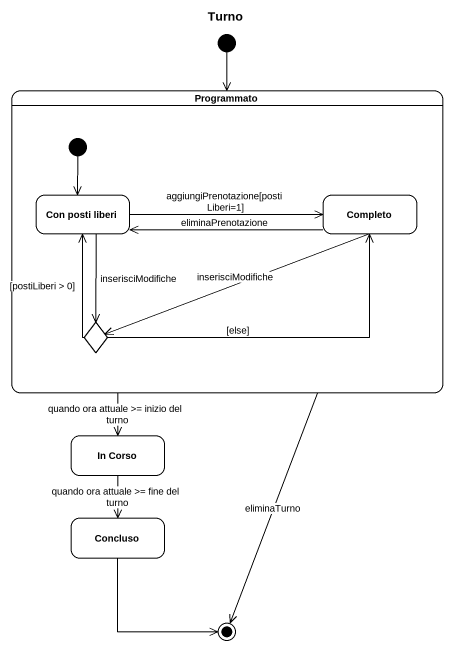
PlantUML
@startuml
title Turno
hide empty description
state Programmato {
  state "Con posti liberi" as Con_posti_liberi
  state Completo
  state choice1 <<choice>>
  [*] --> Con_posti_liberi
}
state "In Corso" as In_Corso
state Concluso
[*] --> Programmato
Programmato --> In_Corso : quando ora attuale >= inizio del turno
Con_posti_liberi -right-> Completo : aggiungiPrenotazione[postiLiberi=1]
Con_posti_liberi --> choice1 : inserisciModifiche
Completo -left-> Con_posti_liberi : eliminaPrenotazione
Completo -left-> choice1 : inserisciModifiche
choice1 -up-> Con_posti_liberi : [postiLiberi > 0]
choice1 -right-> Completo : [else]
In_Corso --> Concluso : quando ora attuale >= fine del turno
Programmato --> [*] : eliminaTurno
Concluso --> [*]
@enduml
